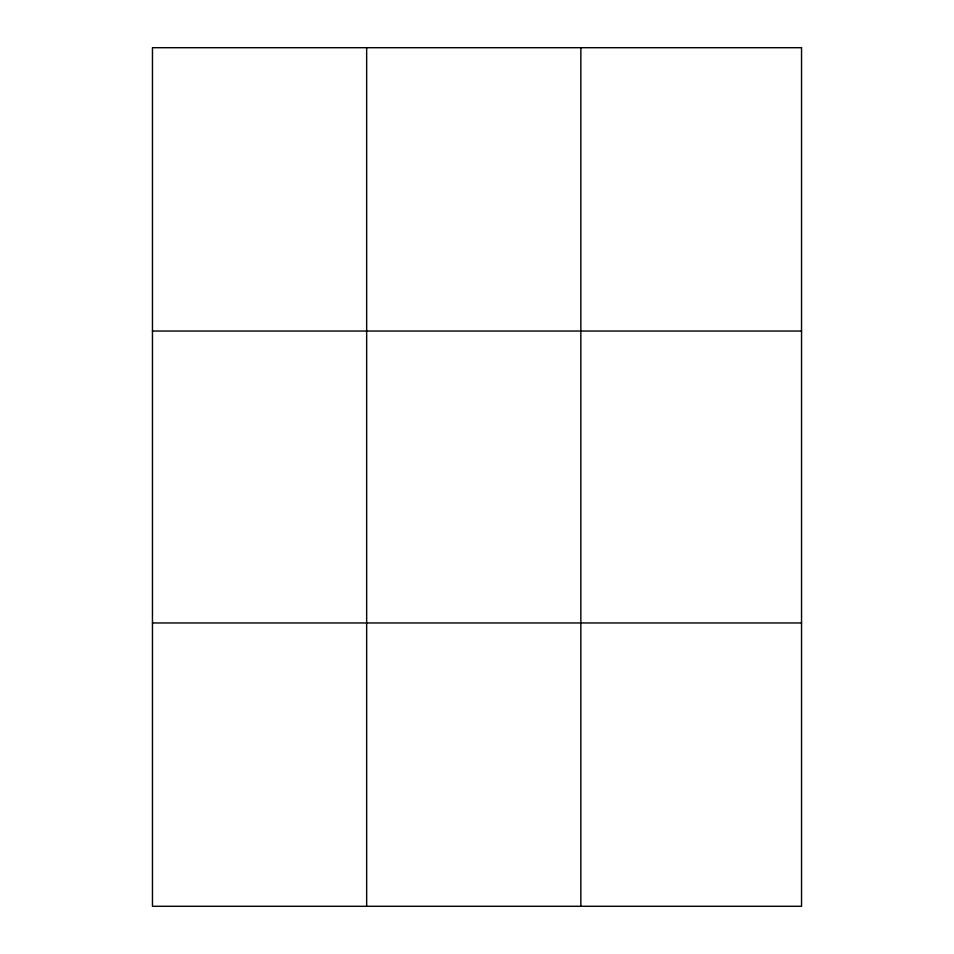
<?xml version="1.0" encoding="UTF-8"?>
<svg xmlns="http://www.w3.org/2000/svg" width="954" height="954" viewBox="0 0 954 954"><rect width="100%" height="100%" fill="white"/><g stroke="black" fill="none" stroke-linecap="round" stroke-linejoin="round"><path stroke-width="1.43" d="M366.658 906.3L366.658 47.7M580.855 906.3L580.855 47.7M152.461 331.038L801.539 331.038M152.461 622.962L801.539 622.962M801.539 47.7L801.539 906.3L152.461 906.3L152.461 47.7L801.539 47.7"/></g></svg>
